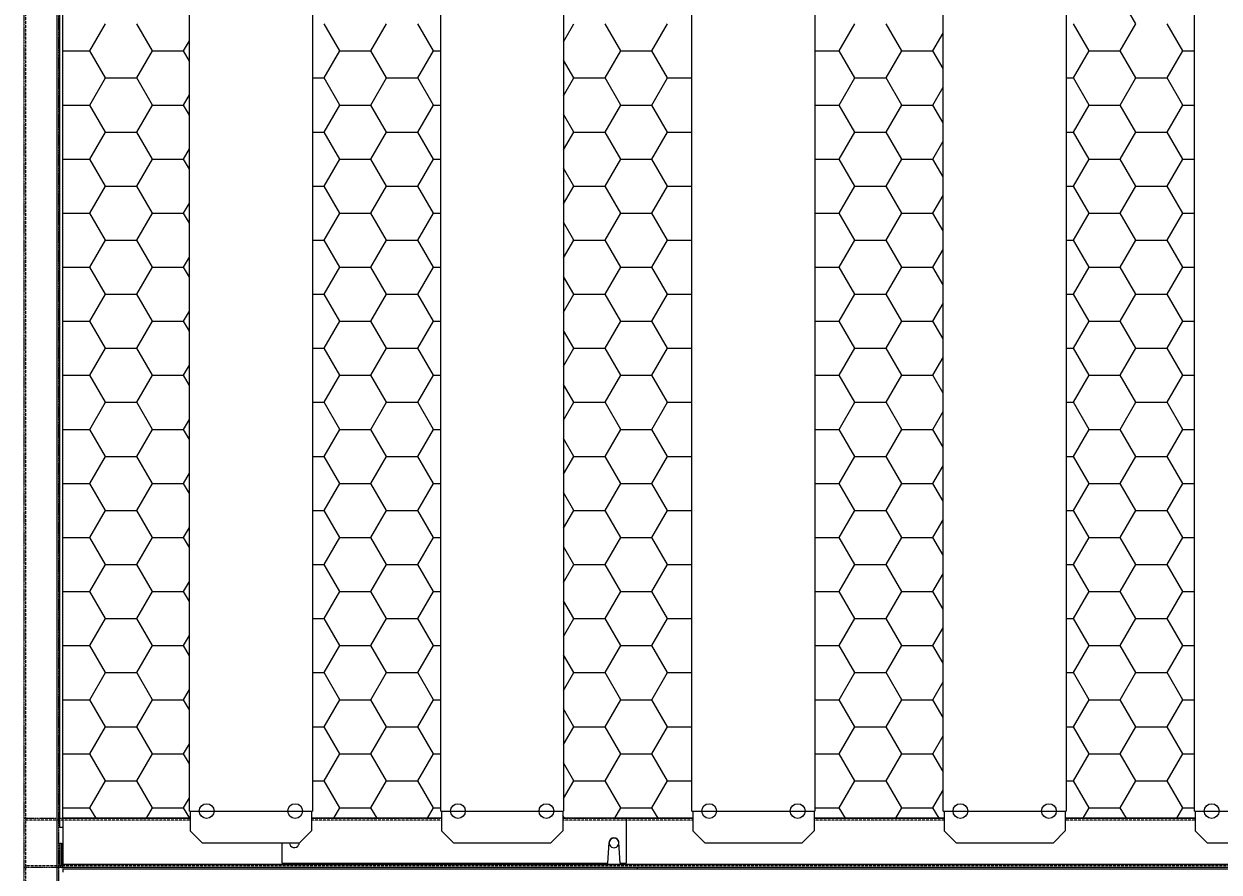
# Model space of a CAD drawing. Header units: millimetres. Extents: x -17070 to 46249, y -291348 to 35795.
# Drawn here: x 20986 to 22445, y 23078 to 24113 of the extents above; entities that cross this region are included whole.
import ezdxf

# ---------------------------------------------------------------- set-up
doc = ezdxf.new("R2010")
doc.units = ezdxf.units.MM
for name, pattern in [('CENTER', [2, 1.25, -0.25, 0.25, -0.25]), ('HIDDEN', [0.375, 0.25, -0.125]), ('HIDDENX2', [0.75, 0.5, -0.25])]:
    doc.linetypes.add(name, pattern=pattern)
doc.layers.add('center', color=1, linetype='CENTER')
doc.layers.add('HIDD', color=2, linetype='HIDDENX2')
doc.styles.get("Standard").update_dxf_attribs({"font": 'arial.ttf'})
doc.dimstyles.new('1.40', dxfattribs={"dimscale": 20, "dimtxt": 1.5, "dimasz": 1, "dimexe": 0.5, "dimexo": 0.5, "dimgap": 0.5, "dimtad": 1, "dimdec": 0, "dimzin": 0, "dimdsep": 46, "dimtxsty": 'Standard', "dimcen": 0, "dimclrd": 2, "dimclre": 2, "dimclrt": 3, "dimadec": 0, "dimazin": 0, "dimtfac": 1, "dimtdec": 0, "dimtmove": 0, "dimatfit": 0, "dimfxl": 1, "dimtolj": 1, "dimtzin": 0, "dimlwd": -1, "dimlwe": -1, "dimarcsym": 0})

# ---------------------------------------------------------------- blocks, each defined once
blk = doc.blocks.new('*D702')
at = {"color": 2, "transparency": 16777216}
for p, q in [((20886.5, 25581.2), (20329.8, 25581.2)), ((20339.8, 25461.2), (20339.8, 22701.2)), ((20886.5, 22581.2), (20329.8, 22581.2))]:
    blk.add_line(p, q, dxfattribs=at)
for points in [[(20319.8, 25461.2), (20359.8, 25461.2), (20339.8, 25581.2)], [(20319.8, 22701.2), (20359.8, 22701.2), (20339.8, 22581.2)]]:
    blk.add_solid(points, dxfattribs=at)
at = {"layer": 'Defpoints', "color": 0, "transparency": 16777216}
for p in [(20986.5, 25581.2), (20339.8, 22581.2), (20986.5, 22581.2)]:
    blk.add_point(p, dxfattribs=at)
at = {"color": 3, "lineweight": 5, "transparency": 16777216, "insert": (20208.3, 24081.2), "char_height": 140, "attachment_point": 5, "rotation": 90}
blk.add_mtext('\\A1;3000', dxfattribs=at)
blk = doc.blocks.new('3')
at = {"color": 5, "lineweight": 20}
blk.add_line((21026.5, 25539), (21026.5, 22581.2), dxfattribs=at)
at = {"color": 7, "lineweight": 20}
for p, q in [((21030.5, 23132.2), (21030.5, 25062.2)), ((21721.5, 23143.4), (21802.7, 23143.4)), ((21950.7, 23143.4), (22109.3, 23143.4)), ((22257.3, 23143.4), (22415.9, 23143.4)), ((23639, 23087), (21034, 23087)), ((23639, 23083.2), (21034, 23083.2)), ((23639, 23081.2), (21034, 23081.2))]:
    blk.add_line(p, q, dxfattribs=at)
at = {"color": 0, "lineweight": 20}
for p, q in [((21188.5, 23152.2), (21188.5, 25050.2)), ((21338.5, 25050.2), (21338.5, 23152.2)), ((21495.1, 23152.2), (21495.1, 25050.2)), ((21645.1, 25050.2), (21645.1, 23152.2)), ((21801.7, 23152.2), (21801.7, 25050.2)), ((21951.7, 25050.2), (21951.7, 23152.2)), ((22108.3, 23152.2), (22108.3, 25050.2)), ((22258.3, 25050.2), (22258.3, 23152.2)), ((22414.9, 23152.2), (22414.9, 25050.2))]:
    blk.add_line(p, q, dxfattribs=at)
at = {"color": 7, "linetype": 'Continuous', "lineweight": 20}
for p, q in [((22343.4, 24113.1), (22324.4, 24146.1)), ((21067.1, 24080.1), (21086.1, 24113.1)), ((21143.3, 24080.1), (21124.2, 24113.1)), ((21371.9, 24080.1), (21352.8, 24113.1)), ((21410, 24080.1), (21429, 24113.1)), ((21486.2, 24080.1), (21467.1, 24113.1)), ((21645.1, 24091.3), (21657.6, 24113.1)), ((21714.8, 24080.1), (21695.7, 24113.1)), ((21752.9, 24080.1), (21771.9, 24113.1)), ((21981.5, 24080.1), (22000.5, 24113.1)), ((22057.7, 24080.1), (22038.6, 24113.1)), ((22286.3, 24080.1), (22267.2, 24113.1)), ((22324.4, 24080.1), (22343.4, 24113.1)), ((22400.6, 24080.1), (22381.5, 24113.1)), ((22095.8, 24080.1), (22108.3, 24101.7)), ((21034, 24080.1), (21067.1, 24080.1)), ((21086.1, 24047.1), (21067.1, 24080.1)), ((21124.2, 24047.1), (21143.3, 24080.1)), ((21143.3, 24080.1), (21181.4, 24080.1)), ((21181.4, 24080.1), (21188.5, 24092.4)), ((21188.5, 24067.8), (21181.4, 24080.1)), ((21352.8, 24047.1), (21371.9, 24080.1)), ((21371.9, 24080.1), (21410, 24080.1)), ((21429, 24047.1), (21410, 24080.1)), ((21467.1, 24047.1), (21486.2, 24080.1)), ((21486.2, 24080.1), (21495.1, 24080.1)), ((21695.7, 24047.1), (21714.8, 24080.1)), ((21714.8, 24080.1), (21752.9, 24080.1)), ((21771.9, 24047.1), (21752.9, 24080.1)), ((21951.7, 24080.1), (21981.5, 24080.1)), ((22000.5, 24047.1), (21981.5, 24080.1)), ((22038.6, 24047.1), (22057.7, 24080.1)), ((22057.7, 24080.1), (22095.8, 24080.1)), ((22108.3, 24058.5), (22095.8, 24080.1)), ((22267.2, 24047.1), (22286.3, 24080.1)), ((22286.3, 24080.1), (22324.4, 24080.1)), ((22343.4, 24047.1), (22324.4, 24080.1)), ((22381.5, 24047.1), (22400.6, 24080.1)), ((22400.6, 24080.1), (22414.9, 24080.1)), ((21657.6, 24047.1), (21645.1, 24068.9)), ((21067.1, 24014.1), (21086.1, 24047.1)), ((21086.1, 24047.1), (21124.2, 24047.1)), ((21143.3, 24014.1), (21124.2, 24047.1)), ((21338.5, 24047.1), (21352.8, 24047.1)), ((21371.9, 24014.1), (21352.8, 24047.1)), ((21410, 24014.1), (21429, 24047.1)), ((21429, 24047.1), (21467.1, 24047.1)), ((21486.2, 24014.1), (21467.1, 24047.1)), ((21645.1, 24025.4), (21657.6, 24047.1)), ((21657.6, 24047.1), (21695.7, 24047.1)), ((21714.8, 24014.1), (21695.7, 24047.1)), ((21752.9, 24014.1), (21771.9, 24047.1)), ((21771.9, 24047.1), (21801.7, 24047.1)), ((21981.5, 24014.1), (22000.5, 24047.1)), ((22000.5, 24047.1), (22038.6, 24047.1)), ((22057.7, 24014.1), (22038.6, 24047.1)), ((22095.8, 24014.1), (22108.3, 24035.7)), ((22258.3, 24047.1), (22267.2, 24047.1)), ((22286.3, 24014.1), (22267.2, 24047.1)), ((22324.4, 24014.1), (22343.4, 24047.1)), ((22343.4, 24047.1), (22381.5, 24047.1)), ((22400.6, 24014.1), (22381.5, 24047.1)), ((21181.4, 24014.1), (21188.5, 24026.4)), ((21034, 24014.1), (21067.1, 24014.1)), ((21086.1, 23981.1), (21067.1, 24014.1)), ((21124.2, 23981.1), (21143.3, 24014.1)), ((21143.3, 24014.1), (21181.4, 24014.1)), ((21188.5, 24001.8), (21181.4, 24014.1)), ((21352.8, 23981.1), (21371.9, 24014.1)), ((21371.9, 24014.1), (21410, 24014.1)), ((21429, 23981.1), (21410, 24014.1)), ((21467.1, 23981.1), (21486.2, 24014.1)), ((21486.2, 24014.1), (21495.1, 24014.1)), ((21695.7, 23981.1), (21714.8, 24014.1)), ((21714.8, 24014.1), (21752.9, 24014.1)), ((21771.9, 23981.1), (21752.9, 24014.1)), ((21951.7, 24014.1), (21981.5, 24014.1)), ((22000.5, 23981.1), (21981.5, 24014.1)), ((22038.6, 23981.1), (22057.7, 24014.1)), ((22057.7, 24014.1), (22095.8, 24014.1)), ((22108.3, 23992.5), (22095.8, 24014.1)), ((22267.2, 23981.1), (22286.3, 24014.1)), ((22286.3, 24014.1), (22324.4, 24014.1)), ((22343.4, 23981.1), (22324.4, 24014.1)), ((22381.5, 23981.1), (22400.6, 24014.1)), ((22400.6, 24014.1), (22414.9, 24014.1)), ((21657.6, 23981.1), (21645.1, 24002.9)), ((21067.1, 23948.1), (21086.1, 23981.1)), ((21086.1, 23981.1), (21124.2, 23981.1)), ((21143.3, 23948.1), (21124.2, 23981.1)), ((21338.5, 23981.1), (21352.8, 23981.1)), ((21371.9, 23948.1), (21352.8, 23981.1)), ((21410, 23948.1), (21429, 23981.1)), ((21429, 23981.1), (21467.1, 23981.1)), ((21486.2, 23948.1), (21467.1, 23981.1)), ((21645.1, 23959.4), (21657.6, 23981.1)), ((21657.6, 23981.1), (21695.7, 23981.1)), ((21714.8, 23948.1), (21695.7, 23981.1)), ((21752.9, 23948.1), (21771.9, 23981.1)), ((21771.9, 23981.1), (21801.7, 23981.1)), ((21981.5, 23948.1), (22000.5, 23981.1)), ((22000.5, 23981.1), (22038.6, 23981.1)), ((22057.7, 23948.1), (22038.6, 23981.1)), ((22258.3, 23981.1), (22267.2, 23981.1)), ((22286.3, 23948.1), (22267.2, 23981.1)), ((22324.4, 23948.1), (22343.4, 23981.1)), ((22343.4, 23981.1), (22381.5, 23981.1)), ((22400.6, 23948.1), (22381.5, 23981.1)), ((22095.8, 23948.1), (22108.3, 23969.8)), ((21034, 23948.1), (21067.1, 23948.1)), ((21086.1, 23915.1), (21067.1, 23948.1)), ((21124.2, 23915.1), (21143.3, 23948.1)), ((21143.3, 23948.1), (21181.4, 23948.1)), ((21181.4, 23948.1), (21188.5, 23960.4)), ((21188.5, 23935.9), (21181.4, 23948.1)), ((21352.8, 23915.1), (21371.9, 23948.1)), ((21371.9, 23948.1), (21410, 23948.1)), ((21429, 23915.1), (21410, 23948.1)), ((21467.1, 23915.1), (21486.2, 23948.1)), ((21486.2, 23948.1), (21495.1, 23948.1)), ((21695.7, 23915.1), (21714.8, 23948.1)), ((21714.8, 23948.1), (21752.9, 23948.1)), ((21771.9, 23915.1), (21752.9, 23948.1)), ((21951.7, 23948.1), (21981.5, 23948.1)), ((22000.5, 23915.1), (21981.5, 23948.1)), ((22038.6, 23915.1), (22057.7, 23948.1)), ((22057.7, 23948.1), (22095.8, 23948.1)), ((22108.3, 23926.5), (22095.8, 23948.1)), ((22267.2, 23915.1), (22286.3, 23948.1)), ((22286.3, 23948.1), (22324.4, 23948.1)), ((22343.4, 23915.1), (22324.4, 23948.1)), ((22381.5, 23915.1), (22400.6, 23948.1)), ((22400.6, 23948.1), (22414.9, 23948.1)), ((21657.6, 23915.1), (21645.1, 23936.9)), ((21067.1, 23882.1), (21086.1, 23915.1)), ((21086.1, 23915.1), (21124.2, 23915.1)), ((21143.3, 23882.1), (21124.2, 23915.1)), ((21338.5, 23915.1), (21352.8, 23915.1)), ((21371.9, 23882.1), (21352.8, 23915.1)), ((21410, 23882.1), (21429, 23915.1)), ((21429, 23915.1), (21467.1, 23915.1)), ((21486.2, 23882.1), (21467.1, 23915.1)), ((21645.1, 23893.4), (21657.6, 23915.1)), ((21657.6, 23915.1), (21695.7, 23915.1)), ((21714.8, 23882.1), (21695.7, 23915.1)), ((21752.9, 23882.1), (21771.9, 23915.1)), ((21771.9, 23915.1), (21801.7, 23915.1)), ((21981.5, 23882.1), (22000.5, 23915.1)), ((22000.5, 23915.1), (22038.6, 23915.1)), ((22057.7, 23882.1), (22038.6, 23915.1)), ((22258.3, 23915.1), (22267.2, 23915.1)), ((22286.3, 23882.1), (22267.2, 23915.1)), ((22324.4, 23882.1), (22343.4, 23915.1)), ((22343.4, 23915.1), (22381.5, 23915.1)), ((22400.6, 23882.1), (22381.5, 23915.1)), ((21181.4, 23882.1), (21188.5, 23894.4)), ((22095.8, 23882.1), (22108.3, 23903.8)), ((21034, 23882.1), (21067.1, 23882.1)), ((21086.1, 23849.1), (21067.1, 23882.1)), ((21124.2, 23849.1), (21143.3, 23882.1)), ((21143.3, 23882.1), (21181.4, 23882.1)), ((21188.5, 23869.9), (21181.4, 23882.1)), ((21352.8, 23849.1), (21371.9, 23882.1)), ((21371.9, 23882.1), (21410, 23882.1)), ((21429, 23849.1), (21410, 23882.1)), ((21467.1, 23849.1), (21486.2, 23882.1)), ((21486.2, 23882.1), (21495.1, 23882.1)), ((21695.7, 23849.1), (21714.8, 23882.1)), ((21714.8, 23882.1), (21752.9, 23882.1)), ((21771.9, 23849.1), (21752.9, 23882.1)), ((21951.7, 23882.1), (21981.5, 23882.1)), ((22000.5, 23849.1), (21981.5, 23882.1)), ((22038.6, 23849.1), (22057.7, 23882.1)), ((22057.7, 23882.1), (22095.8, 23882.1)), ((22108.3, 23860.5), (22095.8, 23882.1)), ((22267.2, 23849.1), (22286.3, 23882.1)), ((22286.3, 23882.1), (22324.4, 23882.1)), ((22343.4, 23849.1), (22324.4, 23882.1)), ((22381.5, 23849.1), (22400.6, 23882.1)), ((22400.6, 23882.1), (22414.9, 23882.1)), ((21657.6, 23849.1), (21645.1, 23870.9)), ((21067.1, 23816.1), (21086.1, 23849.1)), ((21086.1, 23849.1), (21124.2, 23849.1)), ((21143.3, 23816.1), (21124.2, 23849.1)), ((21338.5, 23849.1), (21352.8, 23849.1)), ((21371.9, 23816.1), (21352.8, 23849.1)), ((21410, 23816.1), (21429, 23849.1)), ((21429, 23849.1), (21467.1, 23849.1)), ((21486.2, 23816.1), (21467.1, 23849.1)), ((21645.1, 23827.4), (21657.6, 23849.1)), ((21657.6, 23849.1), (21695.7, 23849.1)), ((21714.8, 23816.1), (21695.7, 23849.1)), ((21752.9, 23816.1), (21771.9, 23849.1)), ((21771.9, 23849.1), (21801.7, 23849.1)), ((21981.5, 23816.1), (22000.5, 23849.1)), ((22000.5, 23849.1), (22038.6, 23849.1)), ((22057.7, 23816.1), (22038.6, 23849.1)), ((22258.3, 23849.1), (22267.2, 23849.1)), ((22286.3, 23816.1), (22267.2, 23849.1)), ((22324.4, 23816.1), (22343.4, 23849.1)), ((22343.4, 23849.1), (22381.5, 23849.1)), ((22400.6, 23816.1), (22381.5, 23849.1)), ((22095.8, 23816.1), (22108.3, 23837.8)), ((21181.4, 23816.1), (21188.5, 23828.4)), ((21034, 23816.1), (21067.1, 23816.1)), ((21086.1, 23783.2), (21067.1, 23816.1)), ((21124.2, 23783.2), (21143.3, 23816.1)), ((21143.3, 23816.1), (21181.4, 23816.1)), ((21188.5, 23803.9), (21181.4, 23816.1)), ((21352.8, 23783.2), (21371.9, 23816.1)), ((21371.9, 23816.1), (21410, 23816.1)), ((21429, 23783.2), (21410, 23816.1)), ((21467.1, 23783.2), (21486.2, 23816.1)), ((21486.2, 23816.1), (21495.1, 23816.1)), ((21657.6, 23783.2), (21645.1, 23804.9)), ((21695.7, 23783.2), (21714.8, 23816.1)), ((21714.8, 23816.1), (21752.9, 23816.1)), ((21771.9, 23783.2), (21752.9, 23816.1)), ((21951.7, 23816.1), (21981.5, 23816.1)), ((22000.5, 23783.2), (21981.5, 23816.1)), ((22038.6, 23783.2), (22057.7, 23816.1)), ((22057.7, 23816.1), (22095.8, 23816.1)), ((22108.3, 23794.5), (22095.8, 23816.1)), ((22267.2, 23783.2), (22286.3, 23816.1)), ((22286.3, 23816.1), (22324.4, 23816.1)), ((22343.4, 23783.2), (22324.4, 23816.1)), ((22381.5, 23783.2), (22400.6, 23816.1)), ((22400.6, 23816.1), (22414.9, 23816.1)), ((21067.1, 23750.2), (21086.1, 23783.2)), ((21086.1, 23783.2), (21124.2, 23783.2)), ((21143.3, 23750.2), (21124.2, 23783.2)), ((21338.5, 23783.2), (21352.8, 23783.2)), ((21371.9, 23750.2), (21352.8, 23783.2)), ((21410, 23750.2), (21429, 23783.2)), ((21429, 23783.2), (21467.1, 23783.2)), ((21486.2, 23750.2), (21467.1, 23783.2)), ((21645.1, 23761.4), (21657.6, 23783.2)), ((21657.6, 23783.2), (21695.7, 23783.2)), ((21714.8, 23750.2), (21695.7, 23783.2)), ((21752.9, 23750.2), (21771.9, 23783.2)), ((21771.9, 23783.2), (21801.7, 23783.2)), ((21981.5, 23750.2), (22000.5, 23783.2)), ((22000.5, 23783.2), (22038.6, 23783.2)), ((22057.7, 23750.2), (22038.6, 23783.2)), ((22258.3, 23783.2), (22267.2, 23783.2)), ((22286.3, 23750.2), (22267.2, 23783.2)), ((22324.4, 23750.2), (22343.4, 23783.2)), ((22343.4, 23783.2), (22381.5, 23783.2)), ((22400.6, 23750.2), (22381.5, 23783.2)), ((21181.4, 23750.2), (21188.5, 23762.4)), ((22095.8, 23750.2), (22108.3, 23771.8)), ((21034, 23750.2), (21067.1, 23750.2)), ((21086.1, 23717.2), (21067.1, 23750.2)), ((21124.2, 23717.2), (21143.3, 23750.2)), ((21143.3, 23750.2), (21181.4, 23750.2)), ((21188.5, 23737.9), (21181.4, 23750.2)), ((21352.8, 23717.2), (21371.9, 23750.2)), ((21371.9, 23750.2), (21410, 23750.2)), ((21429, 23717.2), (21410, 23750.2)), ((21467.1, 23717.2), (21486.2, 23750.2)), ((21486.2, 23750.2), (21495.1, 23750.2)), ((21695.7, 23717.2), (21714.8, 23750.2)), ((21714.8, 23750.2), (21752.9, 23750.2)), ((21771.9, 23717.2), (21752.9, 23750.2)), ((21951.7, 23750.2), (21981.5, 23750.2)), ((22000.5, 23717.2), (21981.5, 23750.2)), ((22038.6, 23717.2), (22057.7, 23750.2)), ((22057.7, 23750.2), (22095.8, 23750.2)), ((22108.3, 23728.5), (22095.8, 23750.2)), ((22267.2, 23717.2), (22286.3, 23750.2)), ((22286.3, 23750.2), (22324.4, 23750.2)), ((22343.4, 23717.2), (22324.4, 23750.2)), ((22381.5, 23717.2), (22400.6, 23750.2)), ((22400.6, 23750.2), (22414.9, 23750.2)), ((21657.6, 23717.2), (21645.1, 23738.9)), ((21067.1, 23684.2), (21086.1, 23717.2)), ((21086.1, 23717.2), (21124.2, 23717.2)), ((21143.3, 23684.2), (21124.2, 23717.2)), ((21338.5, 23717.2), (21352.8, 23717.2)), ((21371.9, 23684.2), (21352.8, 23717.2)), ((21410, 23684.2), (21429, 23717.2)), ((21429, 23717.2), (21467.1, 23717.2)), ((21486.2, 23684.2), (21467.1, 23717.2)), ((21645.1, 23695.4), (21657.6, 23717.2)), ((21657.6, 23717.2), (21695.7, 23717.2)), ((21714.8, 23684.2), (21695.7, 23717.2)), ((21752.9, 23684.2), (21771.9, 23717.2)), ((21771.9, 23717.2), (21801.7, 23717.2)), ((21981.5, 23684.2), (22000.5, 23717.2)), ((22000.5, 23717.2), (22038.6, 23717.2)), ((22057.7, 23684.2), (22038.6, 23717.2)), ((22258.3, 23717.2), (22267.2, 23717.2)), ((22286.3, 23684.2), (22267.2, 23717.2)), ((22324.4, 23684.2), (22343.4, 23717.2)), ((22343.4, 23717.2), (22381.5, 23717.2)), ((22400.6, 23684.2), (22381.5, 23717.2)), ((22095.8, 23684.2), (22108.3, 23705.8)), ((21181.4, 23684.2), (21188.5, 23696.4)), ((21034, 23684.2), (21067.1, 23684.2)), ((21086.1, 23651.2), (21067.1, 23684.2)), ((21124.2, 23651.2), (21143.3, 23684.2)), ((21143.3, 23684.2), (21181.4, 23684.2)), ((21188.5, 23671.9), (21181.4, 23684.2)), ((21352.8, 23651.2), (21371.9, 23684.2)), ((21371.9, 23684.2), (21410, 23684.2)), ((21429, 23651.2), (21410, 23684.2)), ((21467.1, 23651.2), (21486.2, 23684.2)), ((21486.2, 23684.2), (21495.1, 23684.2)), ((21657.6, 23651.2), (21645.1, 23672.9)), ((21695.7, 23651.2), (21714.8, 23684.2)), ((21714.8, 23684.2), (21752.9, 23684.2)), ((21771.9, 23651.2), (21752.9, 23684.2)), ((21951.7, 23684.2), (21981.5, 23684.2)), ((22000.5, 23651.2), (21981.5, 23684.2)), ((22038.6, 23651.2), (22057.7, 23684.2)), ((22057.7, 23684.2), (22095.8, 23684.2)), ((22108.3, 23662.5), (22095.8, 23684.2)), ((22267.2, 23651.2), (22286.3, 23684.2)), ((22286.3, 23684.2), (22324.4, 23684.2)), ((22343.4, 23651.2), (22324.4, 23684.2)), ((22381.5, 23651.2), (22400.6, 23684.2)), ((22400.6, 23684.2), (22414.9, 23684.2)), ((21067.1, 23618.2), (21086.1, 23651.2)), ((21086.1, 23651.2), (21124.2, 23651.2)), ((21143.3, 23618.2), (21124.2, 23651.2)), ((21338.5, 23651.2), (21352.8, 23651.2)), ((21371.9, 23618.2), (21352.8, 23651.2)), ((21410, 23618.2), (21429, 23651.2)), ((21429, 23651.2), (21467.1, 23651.2)), ((21486.2, 23618.2), (21467.1, 23651.2)), ((21645.1, 23629.4), (21657.6, 23651.2)), ((21657.6, 23651.2), (21695.7, 23651.2)), ((21714.8, 23618.2), (21695.7, 23651.2)), ((21752.9, 23618.2), (21771.9, 23651.2)), ((21771.9, 23651.2), (21801.7, 23651.2)), ((21981.5, 23618.2), (22000.5, 23651.2)), ((22000.5, 23651.2), (22038.6, 23651.2)), ((22057.7, 23618.2), (22038.6, 23651.2)), ((22258.3, 23651.2), (22267.2, 23651.2)), ((22286.3, 23618.2), (22267.2, 23651.2)), ((22324.4, 23618.2), (22343.4, 23651.2)), ((22343.4, 23651.2), (22381.5, 23651.2)), ((22400.6, 23618.2), (22381.5, 23651.2)), ((21181.4, 23618.2), (21188.5, 23630.4)), ((22095.8, 23618.2), (22108.3, 23639.8)), ((21034, 23618.2), (21067.1, 23618.2)), ((21086.1, 23585.2), (21067.1, 23618.2)), ((21124.2, 23585.2), (21143.3, 23618.2)), ((21143.3, 23618.2), (21181.4, 23618.2)), ((21188.5, 23605.9), (21181.4, 23618.2)), ((21352.8, 23585.2), (21371.9, 23618.2)), ((21371.9, 23618.2), (21410, 23618.2)), ((21429, 23585.2), (21410, 23618.2)), ((21467.1, 23585.2), (21486.2, 23618.2)), ((21486.2, 23618.2), (21495.1, 23618.2)), ((21695.7, 23585.2), (21714.8, 23618.2)), ((21714.8, 23618.2), (21752.9, 23618.2)), ((21771.9, 23585.2), (21752.9, 23618.2)), ((21951.7, 23618.2), (21981.5, 23618.2)), ((22000.5, 23585.2), (21981.5, 23618.2)), ((22038.6, 23585.2), (22057.7, 23618.2)), ((22057.7, 23618.2), (22095.8, 23618.2)), ((22108.3, 23596.5), (22095.8, 23618.2)), ((22267.2, 23585.2), (22286.3, 23618.2)), ((22286.3, 23618.2), (22324.4, 23618.2)), ((22343.4, 23585.2), (22324.4, 23618.2)), ((22381.5, 23585.2), (22400.6, 23618.2)), ((22400.6, 23618.2), (22414.9, 23618.2)), ((21657.6, 23585.2), (21645.1, 23606.9)), ((21067.1, 23552.2), (21086.1, 23585.2)), ((21086.1, 23585.2), (21124.2, 23585.2)), ((21143.3, 23552.2), (21124.2, 23585.2)), ((21338.5, 23585.2), (21352.8, 23585.2)), ((21371.9, 23552.2), (21352.8, 23585.2)), ((21410, 23552.2), (21429, 23585.2)), ((21429, 23585.2), (21467.1, 23585.2)), ((21486.2, 23552.2), (21467.1, 23585.2)), ((21645.1, 23563.4), (21657.6, 23585.2)), ((21657.6, 23585.2), (21695.7, 23585.2)), ((21714.8, 23552.2), (21695.7, 23585.2)), ((21752.9, 23552.2), (21771.9, 23585.2)), ((21771.9, 23585.2), (21801.7, 23585.2)), ((21981.5, 23552.2), (22000.5, 23585.2)), ((22000.5, 23585.2), (22038.6, 23585.2)), ((22057.7, 23552.2), (22038.6, 23585.2)), ((22258.3, 23585.2), (22267.2, 23585.2)), ((22286.3, 23552.2), (22267.2, 23585.2)), ((22324.4, 23552.2), (22343.4, 23585.2)), ((22343.4, 23585.2), (22381.5, 23585.2)), ((22400.6, 23552.2), (22381.5, 23585.2)), ((22095.8, 23552.2), (22108.3, 23573.8)), ((21181.4, 23552.2), (21188.5, 23564.5)), ((21034, 23552.2), (21067.1, 23552.2)), ((21086.1, 23519.2), (21067.1, 23552.2)), ((21124.2, 23519.2), (21143.3, 23552.2)), ((21143.3, 23552.2), (21181.4, 23552.2)), ((21188.5, 23539.9), (21181.4, 23552.2)), ((21352.8, 23519.2), (21371.9, 23552.2)), ((21371.9, 23552.2), (21410, 23552.2)), ((21429, 23519.2), (21410, 23552.2)), ((21467.1, 23519.2), (21486.2, 23552.2)), ((21486.2, 23552.2), (21495.1, 23552.2)), ((21657.6, 23519.2), (21645.1, 23541)), ((21695.7, 23519.2), (21714.8, 23552.2)), ((21714.8, 23552.2), (21752.9, 23552.2)), ((21771.9, 23519.2), (21752.9, 23552.2)), ((21951.7, 23552.2), (21981.5, 23552.2)), ((22000.5, 23519.2), (21981.5, 23552.2)), ((22038.6, 23519.2), (22057.7, 23552.2)), ((22057.7, 23552.2), (22095.8, 23552.2)), ((22108.3, 23530.6), (22095.8, 23552.2)), ((22267.2, 23519.2), (22286.3, 23552.2)), ((22286.3, 23552.2), (22324.4, 23552.2)), ((22343.4, 23519.2), (22324.4, 23552.2)), ((22381.5, 23519.2), (22400.6, 23552.2)), ((22400.6, 23552.2), (22414.9, 23552.2)), ((21067.1, 23486.2), (21086.1, 23519.2)), ((21086.1, 23519.2), (21124.2, 23519.2)), ((21143.3, 23486.2), (21124.2, 23519.2)), ((21338.5, 23519.2), (21352.8, 23519.2)), ((21371.9, 23486.2), (21352.8, 23519.2)), ((21410, 23486.2), (21429, 23519.2)), ((21429, 23519.2), (21467.1, 23519.2)), ((21486.2, 23486.2), (21467.1, 23519.2)), ((21645.1, 23497.4), (21657.6, 23519.2)), ((21657.6, 23519.2), (21695.7, 23519.2)), ((21714.8, 23486.2), (21695.7, 23519.2)), ((21752.9, 23486.2), (21771.9, 23519.2)), ((21771.9, 23519.2), (21801.7, 23519.2)), ((21981.5, 23486.2), (22000.5, 23519.2)), ((22000.5, 23519.2), (22038.6, 23519.2)), ((22057.7, 23486.2), (22038.6, 23519.2)), ((22258.3, 23519.2), (22267.2, 23519.2)), ((22286.3, 23486.2), (22267.2, 23519.2)), ((22324.4, 23486.2), (22343.4, 23519.2)), ((22343.4, 23519.2), (22381.5, 23519.2)), ((22400.6, 23486.2), (22381.5, 23519.2)), ((21181.4, 23486.2), (21188.5, 23498.5)), ((22095.8, 23486.2), (22108.3, 23507.8)), ((21034, 23486.2), (21067.1, 23486.2)), ((21086.1, 23453.2), (21067.1, 23486.2)), ((21124.2, 23453.2), (21143.3, 23486.2)), ((21143.3, 23486.2), (21181.4, 23486.2)), ((21188.5, 23473.9), (21181.4, 23486.2)), ((21352.8, 23453.2), (21371.9, 23486.2)), ((21371.9, 23486.2), (21410, 23486.2)), ((21429, 23453.2), (21410, 23486.2)), ((21467.1, 23453.2), (21486.2, 23486.2)), ((21486.2, 23486.2), (21495.1, 23486.2)), ((21695.7, 23453.2), (21714.8, 23486.2)), ((21714.8, 23486.2), (21752.9, 23486.2)), ((21771.9, 23453.2), (21752.9, 23486.2)), ((21951.7, 23486.2), (21981.5, 23486.2)), ((22000.5, 23453.2), (21981.5, 23486.2)), ((22038.6, 23453.2), (22057.7, 23486.2)), ((22057.7, 23486.2), (22095.8, 23486.2)), ((22108.3, 23464.6), (22095.8, 23486.2)), ((22267.2, 23453.2), (22286.3, 23486.2)), ((22286.3, 23486.2), (22324.4, 23486.2)), ((22343.4, 23453.2), (22324.4, 23486.2)), ((22381.5, 23453.2), (22400.6, 23486.2)), ((22400.6, 23486.2), (22414.9, 23486.2)), ((21657.6, 23453.2), (21645.1, 23475)), ((21067.1, 23420.2), (21086.1, 23453.2)), ((21086.1, 23453.2), (21124.2, 23453.2)), ((21143.3, 23420.2), (21124.2, 23453.2)), ((21338.5, 23453.2), (21352.8, 23453.2)), ((21371.9, 23420.2), (21352.8, 23453.2)), ((21410, 23420.2), (21429, 23453.2)), ((21429, 23453.2), (21467.1, 23453.2)), ((21486.2, 23420.2), (21467.1, 23453.2)), ((21645.1, 23431.4), (21657.6, 23453.2)), ((21657.6, 23453.2), (21695.7, 23453.2)), ((21714.8, 23420.2), (21695.7, 23453.2)), ((21752.9, 23420.2), (21771.9, 23453.2)), ((21771.9, 23453.2), (21801.7, 23453.2)), ((21981.5, 23420.2), (22000.5, 23453.2)), ((22000.5, 23453.2), (22038.6, 23453.2)), ((22057.7, 23420.2), (22038.6, 23453.2)), ((22258.3, 23453.2), (22267.2, 23453.2)), ((22286.3, 23420.2), (22267.2, 23453.2)), ((22324.4, 23420.2), (22343.4, 23453.2)), ((22343.4, 23453.2), (22381.5, 23453.2)), ((22400.6, 23420.2), (22381.5, 23453.2)), ((22095.8, 23420.2), (22108.3, 23441.8)), ((21181.4, 23420.2), (21188.5, 23432.5)), ((21034, 23420.2), (21067.1, 23420.2)), ((21086.1, 23387.2), (21067.1, 23420.2)), ((21124.2, 23387.2), (21143.3, 23420.2)), ((21143.3, 23420.2), (21181.4, 23420.2)), ((21188.5, 23407.9), (21181.4, 23420.2)), ((21352.8, 23387.2), (21371.9, 23420.2)), ((21371.9, 23420.2), (21410, 23420.2)), ((21429, 23387.2), (21410, 23420.2)), ((21467.1, 23387.2), (21486.2, 23420.2)), ((21486.2, 23420.2), (21495.1, 23420.2)), ((21657.6, 23387.2), (21645.1, 23409)), ((21695.7, 23387.2), (21714.8, 23420.2)), ((21714.8, 23420.2), (21752.9, 23420.2)), ((21771.9, 23387.2), (21752.9, 23420.2)), ((21951.7, 23420.2), (21981.5, 23420.2)), ((22000.5, 23387.2), (21981.5, 23420.2)), ((22038.6, 23387.2), (22057.7, 23420.2)), ((22057.7, 23420.2), (22095.8, 23420.2)), ((22108.3, 23398.6), (22095.8, 23420.2)), ((22267.2, 23387.2), (22286.3, 23420.2)), ((22286.3, 23420.2), (22324.4, 23420.2)), ((22343.4, 23387.2), (22324.4, 23420.2)), ((22381.5, 23387.2), (22400.6, 23420.2)), ((22400.6, 23420.2), (22414.9, 23420.2)), ((21067.1, 23354.2), (21086.1, 23387.2)), ((21086.1, 23387.2), (21124.2, 23387.2)), ((21143.3, 23354.2), (21124.2, 23387.2)), ((21338.5, 23387.2), (21352.8, 23387.2)), ((21371.9, 23354.2), (21352.8, 23387.2)), ((21410, 23354.2), (21429, 23387.2)), ((21429, 23387.2), (21467.1, 23387.2)), ((21486.2, 23354.2), (21467.1, 23387.2)), ((21645.1, 23365.4), (21657.6, 23387.2)), ((21657.6, 23387.2), (21695.7, 23387.2)), ((21714.8, 23354.2), (21695.7, 23387.2)), ((21752.9, 23354.2), (21771.9, 23387.2)), ((21771.9, 23387.2), (21801.7, 23387.2)), ((21981.5, 23354.2), (22000.5, 23387.2)), ((22000.5, 23387.2), (22038.6, 23387.2)), ((22057.7, 23354.2), (22038.6, 23387.2)), ((22258.3, 23387.2), (22267.2, 23387.2)), ((22286.3, 23354.2), (22267.2, 23387.2)), ((22324.4, 23354.2), (22343.4, 23387.2)), ((22343.4, 23387.2), (22381.5, 23387.2)), ((22400.6, 23354.2), (22381.5, 23387.2)), ((21181.4, 23354.2), (21188.5, 23366.5)), ((22095.8, 23354.2), (22108.3, 23375.8)), ((21034, 23354.2), (21067.1, 23354.2)), ((21086.1, 23321.2), (21067.1, 23354.2)), ((21124.2, 23321.2), (21143.3, 23354.2)), ((21143.3, 23354.2), (21181.4, 23354.2)), ((21188.5, 23341.9), (21181.4, 23354.2)), ((21352.8, 23321.2), (21371.9, 23354.2)), ((21371.9, 23354.2), (21410, 23354.2)), ((21429, 23321.2), (21410, 23354.2)), ((21467.1, 23321.2), (21486.2, 23354.2)), ((21486.2, 23354.2), (21495.1, 23354.2)), ((21695.7, 23321.2), (21714.8, 23354.2)), ((21714.8, 23354.2), (21752.9, 23354.2)), ((21771.9, 23321.2), (21752.9, 23354.2)), ((21951.7, 23354.2), (21981.5, 23354.2)), ((22000.5, 23321.2), (21981.5, 23354.2)), ((22038.6, 23321.2), (22057.7, 23354.2)), ((22057.7, 23354.2), (22095.8, 23354.2)), ((22108.3, 23332.6), (22095.8, 23354.2)), ((22267.2, 23321.2), (22286.3, 23354.2)), ((22286.3, 23354.2), (22324.4, 23354.2)), ((22343.4, 23321.2), (22324.4, 23354.2)), ((22381.5, 23321.2), (22400.6, 23354.2)), ((22400.6, 23354.2), (22414.9, 23354.2)), ((21657.6, 23321.2), (21645.1, 23343)), ((21067.1, 23288.2), (21086.1, 23321.2)), ((21086.1, 23321.2), (21124.2, 23321.2)), ((21143.3, 23288.2), (21124.2, 23321.2)), ((21338.5, 23321.2), (21352.8, 23321.2)), ((21371.9, 23288.2), (21352.8, 23321.2)), ((21410, 23288.2), (21429, 23321.2)), ((21429, 23321.2), (21467.1, 23321.2)), ((21486.2, 23288.2), (21467.1, 23321.2)), ((21645.1, 23299.4), (21657.6, 23321.2)), ((21657.6, 23321.2), (21695.7, 23321.2)), ((21714.8, 23288.2), (21695.7, 23321.2)), ((21752.9, 23288.2), (21771.9, 23321.2)), ((21771.9, 23321.2), (21801.7, 23321.2)), ((21981.5, 23288.2), (22000.5, 23321.2)), ((22000.5, 23321.2), (22038.6, 23321.2)), ((22057.7, 23288.2), (22038.6, 23321.2)), ((22258.3, 23321.2), (22267.2, 23321.2)), ((22286.3, 23288.2), (22267.2, 23321.2)), ((22324.4, 23288.2), (22343.4, 23321.2)), ((22343.4, 23321.2), (22381.5, 23321.2)), ((22400.6, 23288.2), (22381.5, 23321.2)), ((22095.8, 23288.2), (22108.3, 23309.8)), ((21181.4, 23288.2), (21188.5, 23300.5)), ((21034, 23288.2), (21067.1, 23288.2)), ((21086.1, 23255.2), (21067.1, 23288.2)), ((21124.2, 23255.2), (21143.3, 23288.2)), ((21143.3, 23288.2), (21181.4, 23288.2)), ((21188.5, 23275.9), (21181.4, 23288.2)), ((21352.8, 23255.2), (21371.9, 23288.2)), ((21371.9, 23288.2), (21410, 23288.2)), ((21429, 23255.2), (21410, 23288.2)), ((21467.1, 23255.2), (21486.2, 23288.2)), ((21486.2, 23288.2), (21495.1, 23288.2)), ((21695.7, 23255.2), (21714.8, 23288.2)), ((21714.8, 23288.2), (21752.9, 23288.2)), ((21771.9, 23255.2), (21752.9, 23288.2)), ((21951.7, 23288.2), (21981.5, 23288.2)), ((22000.5, 23255.2), (21981.5, 23288.2)), ((22038.6, 23255.2), (22057.7, 23288.2)), ((22057.7, 23288.2), (22095.8, 23288.2)), ((22108.3, 23266.6), (22095.8, 23288.2)), ((22267.2, 23255.2), (22286.3, 23288.2)), ((22286.3, 23288.2), (22324.4, 23288.2)), ((22343.4, 23255.2), (22324.4, 23288.2)), ((22381.5, 23255.2), (22400.6, 23288.2)), ((22400.6, 23288.2), (22414.9, 23288.2)), ((21657.6, 23255.2), (21645.1, 23277)), ((21067.1, 23222.2), (21086.1, 23255.2)), ((21086.1, 23255.2), (21124.2, 23255.2)), ((21143.3, 23222.2), (21124.2, 23255.2)), ((21338.5, 23255.2), (21352.8, 23255.2)), ((21371.9, 23222.2), (21352.8, 23255.2)), ((21410, 23222.2), (21429, 23255.2)), ((21429, 23255.2), (21467.1, 23255.2)), ((21486.2, 23222.2), (21467.1, 23255.2)), ((21645.1, 23233.5), (21657.6, 23255.2)), ((21657.6, 23255.2), (21695.7, 23255.2)), ((21714.8, 23222.2), (21695.7, 23255.2)), ((21752.9, 23222.2), (21771.9, 23255.2)), ((21771.9, 23255.2), (21801.7, 23255.2)), ((21981.5, 23222.2), (22000.5, 23255.2)), ((22000.5, 23255.2), (22038.6, 23255.2)), ((22057.7, 23222.2), (22038.6, 23255.2)), ((22258.3, 23255.2), (22267.2, 23255.2)), ((22286.3, 23222.2), (22267.2, 23255.2)), ((22324.4, 23222.2), (22343.4, 23255.2)), ((22343.4, 23255.2), (22381.5, 23255.2)), ((22400.6, 23222.2), (22381.5, 23255.2)), ((21181.4, 23222.2), (21188.5, 23234.5)), ((22095.8, 23222.2), (22108.3, 23243.9)), ((21034, 23222.2), (21067.1, 23222.2)), ((21086.1, 23189.2), (21067.1, 23222.2)), ((21124.2, 23189.2), (21143.3, 23222.2)), ((21143.3, 23222.2), (21181.4, 23222.2)), ((21188.5, 23210), (21181.4, 23222.2)), ((21352.8, 23189.2), (21371.9, 23222.2)), ((21371.9, 23222.2), (21410, 23222.2)), ((21429, 23189.2), (21410, 23222.2)), ((21467.1, 23189.2), (21486.2, 23222.2)), ((21486.2, 23222.2), (21495.1, 23222.2)), ((21695.7, 23189.2), (21714.8, 23222.2)), ((21714.8, 23222.2), (21752.9, 23222.2)), ((21771.9, 23189.2), (21752.9, 23222.2)), ((21951.7, 23222.2), (21981.5, 23222.2)), ((22000.5, 23189.2), (21981.5, 23222.2)), ((22038.6, 23189.2), (22057.7, 23222.2)), ((22057.7, 23222.2), (22095.8, 23222.2)), ((22108.3, 23200.6), (22095.8, 23222.2)), ((22267.2, 23189.2), (22286.3, 23222.2)), ((22286.3, 23222.2), (22324.4, 23222.2)), ((22343.4, 23189.2), (22324.4, 23222.2)), ((22381.5, 23189.2), (22400.6, 23222.2)), ((22400.6, 23222.2), (22414.9, 23222.2)), ((21657.6, 23189.2), (21645.1, 23211)), ((21067.1, 23156.2), (21086.1, 23189.2)), ((21086.1, 23189.2), (21124.2, 23189.2)), ((21143.3, 23156.2), (21124.2, 23189.2)), ((21338.5, 23189.2), (21352.8, 23189.2)), ((21371.9, 23156.2), (21352.8, 23189.2)), ((21410, 23156.2), (21429, 23189.2)), ((21429, 23189.2), (21467.1, 23189.2)), ((21486.2, 23156.2), (21467.1, 23189.2)), ((21645.1, 23167.5), (21657.6, 23189.2)), ((21657.6, 23189.2), (21695.7, 23189.2)), ((21714.8, 23156.2), (21695.7, 23189.2)), ((21752.9, 23156.2), (21771.9, 23189.2)), ((21771.9, 23189.2), (21801.7, 23189.2)), ((21981.5, 23156.2), (22000.5, 23189.2)), ((22000.5, 23189.2), (22038.6, 23189.2)), ((22057.7, 23156.2), (22038.6, 23189.2)), ((22095.8, 23156.2), (22108.3, 23177.9)), ((22258.3, 23189.2), (22267.2, 23189.2)), ((22286.3, 23156.2), (22267.2, 23189.2)), ((22324.4, 23156.2), (22343.4, 23189.2)), ((22343.4, 23189.2), (22381.5, 23189.2)), ((22400.6, 23156.2), (22381.5, 23189.2)), ((21181.4, 23156.2), (21188.5, 23168.5)), ((21034, 23156.2), (21067.1, 23156.2)), ((21074.5, 23143.4), (21067.1, 23156.2)), ((21135.9, 23143.4), (21143.3, 23156.2)), ((21143.3, 23156.2), (21181.4, 23156.2)), ((21188.8, 23143.4), (21181.4, 23156.2)), ((21364.5, 23143.4), (21371.9, 23156.2)), ((21371.9, 23156.2), (21410, 23156.2)), ((21417.4, 23143.4), (21410, 23156.2)), ((21478.8, 23143.4), (21486.2, 23156.2)), ((21486.2, 23156.2), (21495.1, 23156.2)), ((21646, 23143.4), (21644.1, 23146.7)), ((21707.4, 23143.4), (21714.8, 23156.2)), ((21714.8, 23156.2), (21752.9, 23156.2)), ((21760.3, 23143.4), (21752.9, 23156.2)), ((21951.7, 23156.2), (21981.5, 23156.2)), ((21988.9, 23143.4), (21981.5, 23156.2)), ((22050.3, 23143.4), (22057.7, 23156.2)), ((22057.7, 23156.2), (22095.8, 23156.2)), ((22103.2, 23143.4), (22095.8, 23156.2)), ((22278.9, 23143.4), (22286.3, 23156.2)), ((22286.3, 23156.2), (22324.4, 23156.2)), ((22331.8, 23143.4), (22324.4, 23156.2)), ((22393.2, 23143.4), (22400.6, 23156.2)), ((22400.6, 23156.2), (22414.9, 23156.2))]:
    blk.add_line(p, q, dxfattribs=at)
at = {"lineweight": 20}
for p, q in [((21188.5, 23152.2), (21338.5, 23152.2)), ((21189.5, 23152.2), (21189.5, 23128.2)), ((21337.5, 23152.2), (21337.5, 23128.2)), ((21495.1, 23152.2), (21645.1, 23152.2)), ((21496.1, 23152.2), (21496.1, 23128.2)), ((21644.1, 23152.2), (21644.1, 23128.2)), ((21801.7, 23152.2), (21951.7, 23152.2)), ((21802.7, 23152.2), (21802.7, 23128.2)), ((21950.7, 23152.2), (21950.7, 23128.2)), ((22108.3, 23152.2), (22258.3, 23152.2)), ((22109.3, 23152.2), (22109.3, 23128.2)), ((22257.3, 23152.2), (22257.3, 23128.2)), ((22414.9, 23152.2), (22564.9, 23152.2)), ((22415.9, 23152.2), (22415.9, 23128.2)), ((21189.5, 23128.2), (21204.5, 23113.2)), ((21337.5, 23128.2), (21322.5, 23113.2)), ((21496.1, 23128.2), (21511.1, 23113.2)), ((21644.1, 23128.2), (21629.1, 23113.2)), ((21802.7, 23128.2), (21817.7, 23113.2)), ((21950.7, 23128.2), (21935.7, 23113.2)), ((22109.3, 23128.2), (22124.3, 23113.2)), ((22257.3, 23128.2), (22242.3, 23113.2)), ((22415.9, 23128.2), (22430.9, 23113.2)), ((21322.5, 23113.2), (21204.5, 23113.2)), ((21629.1, 23113.2), (21511.1, 23113.2)), ((21935.7, 23113.2), (21817.7, 23113.2)), ((22242.3, 23113.2), (22124.3, 23113.2)), ((22548.9, 23113.2), (22430.9, 23113.2))]:
    blk.add_line(p, q, dxfattribs=at)
at = {"color": 7, "lineweight": 20, "ltscale": 0.001944}
for p, q in [((21034, 23132.2), (21030.5, 23132.2)), ((21034, 23081.2), (21034, 23077.7))]:
    blk.add_line(p, q, dxfattribs=at)
at = {"color": 7, "lineweight": 20, "ltscale": 0.031316}
blk.add_line((21034, 23143.4), (21034, 23087), dxfattribs=at)
at = {"color": 7, "lineweight": 20, "ltscale": 0.148611}
blk.add_line((21034, 23143.4), (21189.5, 23143.4), dxfattribs=at)
at = {"color": 7, "lineweight": 20, "ltscale": 0.233333}
for p, q in [((21496.1, 23143.6), (21337.5, 23143.6)), ((21721.5, 23143.6), (21644.1, 23143.6))]:
    blk.add_line(p, q, dxfattribs=at)
at = {"color": 7, "lineweight": 20, "ltscale": 0.030439}
for p, q in [((21721.5, 23143.6), (21721.5, 23088.8)), ((21301.5, 23088.8), (21301.5, 23113.2))]:
    blk.add_line(p, q, dxfattribs=at)
at = {"color": 7, "lineweight": 20, "ltscale": 0.014722}
for p, q in [((21030.5, 23113.2), (21030.5, 23086.7)), ((21032.5, 23113.2), (21032.5, 23086.7))]:
    blk.add_line(p, q, dxfattribs=at)
at = {"color": 7, "lineweight": 20, "ltscale": 0.001111}
for p, q in [((21030.5, 23113.2), (21032.5, 23113.2)), ((21735.4, 23081.2), (21735.4, 23083.2))]:
    blk.add_line(p, q, dxfattribs=at)
at = {"color": 7, "lineweight": 20, "ltscale": 0.014059}
for p, q in [((21699, 23088.8), (21700.5, 23114)), ((21699, 23088.6), (21700.5, 23113.9)), ((21714, 23088.8), (21712.5, 23114)), ((21714, 23088.6), (21712.5, 23113.9))]:
    blk.add_line(p, q, dxfattribs=at)
at = {"color": 7, "lineweight": 20, "ltscale": 9.68397e-05}
for p, q in [((21700.5, 23113.9), (21700.5, 23114)), ((21712.5, 23113.9), (21712.5, 23114)), ((21301.5, 23088.8), (21301.5, 23088.6)), ((21699, 23088.6), (21699, 23088.8)), ((21714, 23088.6), (21714, 23088.8)), ((21721.5, 23088.8), (21721.5, 23088.6))]:
    blk.add_line(p, q, dxfattribs=at)
at = {"color": 7, "lineweight": 20, "ltscale": 0.220833}
for p, q in [((21301.5, 23088.8), (21699, 23088.8)), ((21301.5, 23088.6), (21699, 23088.6))]:
    blk.add_line(p, q, dxfattribs=at)
at = {"color": 7, "lineweight": 20, "ltscale": 0.004167}
for p, q in [((21714, 23088.8), (21721.5, 23088.8)), ((21714, 23088.6), (21721.5, 23088.6))]:
    blk.add_line(p, q, dxfattribs=at)
at = {"color": 7, "lineweight": 20, "ltscale": 0.002114}
blk.add_line((21034, 23083.2), (21034, 23087), dxfattribs=at)
at = {"color": 0, "lineweight": 20}
for points in [[(21189.5, 23143.4), (21034, 23143.4), (21034, 25052.2), (21189.5, 25052.2)], [(21496.1, 23143.4), (21337.5, 23143.4)], [(21802.7, 23143.4), (21644.1, 23143.4)], [(22109.3, 23143.4), (21950.7, 23143.4)], [(22415.9, 23143.4), (22257.3, 23143.4)]]:
    blk.add_lwpolyline(points, dxfattribs=at)
at = {"lineweight": 20}
for centre in [(21209.5, 23152.2), (21317.5, 23152.2), (21516.1, 23152.2), (21624.1, 23152.2), (21822.7, 23152.2), (21930.7, 23152.2), (22129.3, 23152.2), (22237.3, 23152.2), (22435.9, 23152.2)]:
    blk.add_circle(centre, 9, dxfattribs=at)
at = {"color": 7, "lineweight": 20}
for radius in [3.5, 1.5]:
    blk.add_arc((21034, 23086.7), radius, 180, 270, dxfattribs=at)
for centre, start_param, end_param in [((21706.5, 23113.5), 6.283156, 9.424749), ((21706.5, 23113.7), 0.059508, 3.082088), ((21706.5, 23113.5), 0.059508, 3.082088), ((21706.5, 23113.3), 0.01459, 3.127019), ((21316.5, 23113.7), 3.219094, 5.783185), ((21316.5, 23113.7), 5.783185, 6.205683), ((21706.5, 23113.5), 3.141564, 4.212389), ((21706.5, 23113.5), 4.212389, 6.283156)]:
    blk.add_ellipse(centre, major_axis=(6, 0), ratio=0.996195, start_param=start_param, end_param=end_param, dxfattribs=at)
at = {"layer": 'center', "lineweight": 20}
for p, q in [((20986.5, 25581.2), (20986.5, 22581.2)), ((21028.5, 25541), (21028.5, 22581.2)), ((21189.5, 23143.2), (20986.5, 23143.2)), ((21496.1, 23143.2), (21337.5, 23143.2)), ((21802.7, 23143.2), (21644.1, 23143.2)), ((22109.3, 23143.2), (21950.7, 23143.2)), ((22415.9, 23143.2), (22257.3, 23143.2)), ((23686.5, 23083.2), (20986.5, 23083.2))]:
    blk.add_line(p, q, dxfattribs=at)
at = {"layer": 'HIDD', "linetype": 'HIDDEN', "lineweight": 20}
for p, q in [((20988.5, 25539), (20988.5, 22581.2)), ((21189.5, 23141.2), (20988.5, 23141.2)), ((21496.1, 23141.2), (21337.5, 23141.2)), ((21802.7, 23141.2), (21644.1, 23141.2)), ((22109.3, 23141.2), (21950.7, 23141.2)), ((22415.9, 23141.2), (22257.3, 23141.2)), ((23684.5, 23085.2), (20988.5, 23085.2))]:
    blk.add_line(p, q, dxfattribs=at)

msp = doc.modelspace()

# ---------------------------------------------------------------- block references
msp.add_blockref('3', (0, 0))

# ---------------------------------------------------------------- dimensions: what is measured, and where the dimension line sits
at = {"lineweight": 5}
dim = msp.add_linear_dim(base=(20339.8, 22581.2), p1=(20986.5, 25581.2), p2=(20986.5, 22581.2), angle=90, dimstyle='1.40', override={"dimtxt": 7, "dimasz": 6, "dimexo": 5, "dimgap": 3}, dxfattribs=at)
dim.commit()
dim.dimension.update_dxf_attribs({"geometry": '*D702', "text_midpoint": (20208.3, 24081.2)})

doc.saveas('drawing.dxf')
